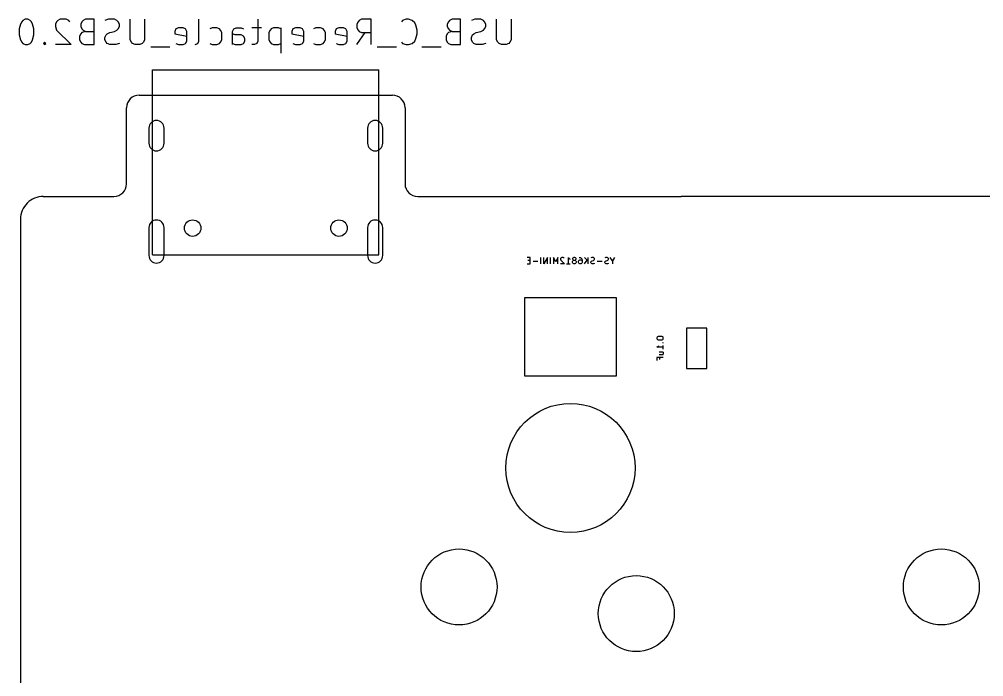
# Model space of a CAD drawing. Header units: millimetres. Extents: x -19 to 311, y -2 to 103.
# Drawn here: x 140.34 to 178.44, y 77.48 to 103.44 of the extents above; entities that cross this region are included whole.
import ezdxf

# ---------------------------------------------------------------- set-up
doc = ezdxf.new("R2010")
doc.units = ezdxf.units.MM
doc.layers.add('B.Fab', color=155, linetype='CONTINUOUS', true_color=0x585d84)
doc.layers.add('Edge.Cuts', color=254, linetype='CONTINUOUS', true_color=0xd0d2cd)

msp = doc.modelspace()

# ---------------------------------------------------------------- linework, layer by layer
at = {"layer": 'B.Fab', "linetype": 'CONTINUOUS'}
for p, q in [((140.389522, 103.249705), (140.341903, 103.059229)), ((140.437141, 103.344943), (140.389522, 103.249705)), ((140.48476, 103.392562), (140.437141, 103.344943)), ((140.579998, 103.440181), (140.48476, 103.392562)), ((140.675236, 103.440181), (140.579998, 103.440181)), ((140.770474, 103.392562), (140.675236, 103.440181)), ((140.818093, 103.344943), (140.770474, 103.392562)), ((140.865712, 103.249705), (140.818093, 103.344943)), ((140.913331, 103.059229), (140.865712, 103.249705)), ((141.818093, 103.344943), (141.770474, 103.249705)), ((141.770474, 103.249705), (141.770474, 103.154467)), ((141.865712, 103.392562), (141.818093, 103.344943)), ((141.96095, 103.440181), (141.865712, 103.392562)), ((142.199045, 103.440181), (141.96095, 103.440181)), ((142.294283, 103.392562), (142.199045, 103.440181)), ((142.341902, 103.344943), (142.294283, 103.392562)), ((142.818093, 103.344943), (142.770474, 103.249705)), ((142.770474, 103.249705), (142.770474, 103.154467)), ((142.865712, 103.392562), (142.818093, 103.344943)), ((142.96095, 103.440181), (142.865712, 103.392562)), ((143.294283, 103.440181), (142.96095, 103.440181)), ((143.294283, 102.440181), (143.294283, 103.440181)), ((143.865712, 103.440181), (143.722855, 103.392562)), ((144.103807, 103.440181), (143.865712, 103.440181)), ((144.199045, 103.392562), (144.103807, 103.440181)), ((144.246664, 103.344943), (144.199045, 103.392562)), ((144.294283, 103.249705), (144.246664, 103.344943)), ((144.294283, 103.154467), (144.294283, 103.249705)), ((144.722855, 102.630658), (144.722855, 103.440181)), ((145.294283, 103.440181), (145.294283, 102.630658)), ((147.437141, 102.583039), (147.437141, 103.440181)), ((149.770475, 103.440181), (149.770475, 102.583039)), ((153.722857, 103.344943), (153.675238, 103.249705)), ((153.675238, 103.249705), (153.675238, 103.106848)), ((153.770476, 103.392562), (153.722857, 103.344943)), ((153.865714, 103.440181), (153.770476, 103.392562)), ((154.246666, 103.440181), (153.865714, 103.440181)), ((154.246666, 102.440181), (154.246666, 103.440181)), ((155.484762, 103.392562), (155.437143, 103.344943)), ((155.627619, 103.440181), (155.484762, 103.392562)), ((155.722857, 103.440181), (155.627619, 103.440181)), ((155.865714, 103.392562), (155.722857, 103.440181)), ((155.960952, 103.297324), (155.865714, 103.392562)), ((156.008571, 103.202086), (155.960952, 103.297324)), ((157.294286, 103.344943), (157.246667, 103.249705)), ((157.246667, 103.249705), (157.246667, 103.154467)), ((157.341905, 103.392562), (157.294286, 103.344943)), ((157.437143, 103.440181), (157.341905, 103.392562)), ((157.770476, 103.440181), (157.437143, 103.440181)), ((157.770476, 102.440181), (157.770476, 103.440181)), ((158.341905, 103.440181), (158.199048, 103.392562)), ((158.58, 103.440181), (158.341905, 103.440181)), ((158.675238, 103.392562), (158.58, 103.440181)), ((158.722857, 103.344943), (158.675238, 103.392562)), ((158.770476, 103.249705), (158.722857, 103.344943)), ((158.770476, 103.154467), (158.770476, 103.249705)), ((159.199048, 102.630658), (159.199048, 103.440181)), ((159.770476, 103.440181), (159.770476, 102.630658)), ((140.341903, 103.059229), (140.341903, 102.821134)), ((140.913331, 102.821134), (140.913331, 103.059229)), ((141.770474, 103.154467), (141.818093, 103.01161)), ((141.818093, 103.01161), (142.389521, 102.440181)), ((142.770474, 102.868753), (142.722855, 102.773515)), ((142.770474, 103.154467), (142.818093, 103.059229)), ((142.818093, 102.916372), (142.770474, 102.868753)), ((142.818093, 103.059229), (142.865712, 103.01161)), ((142.96095, 102.963991), (142.818093, 102.916372)), ((142.865712, 103.01161), (142.96095, 102.963991)), ((142.96095, 102.963991), (143.294283, 102.963991)), ((143.770474, 102.821134), (143.818093, 102.868753)), ((143.818093, 102.868753), (143.913331, 102.916372)), ((143.913331, 102.916372), (144.103807, 102.963991)), ((144.103807, 102.963991), (144.199045, 103.01161)), ((144.199045, 103.01161), (144.246664, 103.059229)), ((144.246664, 103.059229), (144.294283, 103.154467)), ((146.532379, 103.059229), (146.48476, 102.963991)), ((146.48476, 102.963991), (146.48476, 102.868753)), ((146.48476, 102.868753), (146.96095, 102.773515)), ((146.627617, 103.106848), (146.532379, 103.059229)), ((146.818093, 103.106848), (146.627617, 103.106848)), ((146.913331, 103.059229), (146.818093, 103.106848)), ((146.96095, 102.963991), (146.913331, 103.059229)), ((146.96095, 102.583039), (146.96095, 102.963991)), ((147.960951, 103.106848), (147.865713, 103.059229)), ((148.151427, 103.106848), (147.960951, 103.106848)), ((148.246665, 103.059229), (148.151427, 103.106848)), ((148.294284, 103.01161), (148.246665, 103.059229)), ((148.341903, 102.916372), (148.294284, 103.01161)), ((148.341903, 102.630658), (148.341903, 102.916372)), ((148.770475, 102.963991), (148.818094, 103.059229)), ((148.770475, 102.440181), (148.770475, 102.963991)), ((148.865713, 102.821134), (148.770475, 102.868753)), ((148.818094, 103.059229), (148.913332, 103.106848)), ((148.913332, 103.106848), (149.103808, 103.106848)), ((149.103808, 103.106848), (149.199046, 103.059229)), ((149.913332, 103.106848), (149.53238, 103.106848)), ((150.246666, 103.01161), (150.199047, 102.916372)), ((150.199047, 102.916372), (150.199047, 102.630658)), ((150.294285, 103.059229), (150.246666, 103.01161)), ((150.389523, 103.106848), (150.294285, 103.059229)), ((150.579999, 103.106848), (150.389523, 103.106848)), ((150.675237, 103.059229), (150.579999, 103.106848)), ((150.675237, 103.106848), (150.675237, 102.106848)), ((151.151428, 103.059229), (151.103809, 102.963991)), ((151.103809, 102.963991), (151.103809, 102.868753)), ((151.103809, 102.868753), (151.579999, 102.773515)), ((151.246666, 103.106848), (151.151428, 103.059229)), ((151.437142, 103.106848), (151.246666, 103.106848)), ((151.53238, 103.059229), (151.437142, 103.106848)), ((151.579999, 102.963991), (151.53238, 103.059229)), ((151.579999, 102.583039), (151.579999, 102.963991)), ((152.05619, 103.106848), (151.960952, 103.059229)), ((152.246666, 103.106848), (152.05619, 103.106848)), ((152.341904, 103.059229), (152.246666, 103.106848)), ((152.389523, 103.01161), (152.341904, 103.059229)), ((152.437142, 102.916372), (152.389523, 103.01161)), ((152.437142, 102.630658), (152.437142, 102.916372)), ((152.865714, 103.059229), (152.818095, 102.963991)), ((152.818095, 102.963991), (152.818095, 102.868753)), ((152.818095, 102.868753), (153.294285, 102.773515)), ((152.960952, 103.106848), (152.865714, 103.059229)), ((153.151428, 103.106848), (152.960952, 103.106848)), ((153.246666, 103.059229), (153.151428, 103.106848)), ((153.294285, 102.963991), (153.246666, 103.059229)), ((153.294285, 102.583039), (153.294285, 102.963991)), ((153.675238, 103.106848), (153.722857, 103.01161)), ((153.675238, 102.440181), (154.008571, 102.916372)), ((153.722857, 103.01161), (153.770476, 102.963991)), ((153.770476, 102.963991), (153.865714, 102.916372)), ((153.865714, 102.916372), (154.246666, 102.916372)), ((156.05619, 103.01161), (156.008571, 103.202086)), ((156.008571, 102.678277), (156.05619, 102.868753)), ((156.05619, 102.868753), (156.05619, 103.01161)), ((157.246667, 102.868753), (157.199048, 102.773515)), ((157.246667, 103.154467), (157.294286, 103.059229)), ((157.294286, 102.916372), (157.246667, 102.868753)), ((157.294286, 103.059229), (157.341905, 103.01161)), ((157.437143, 102.963991), (157.294286, 102.916372)), ((157.341905, 103.01161), (157.437143, 102.963991)), ((157.437143, 102.963991), (157.770476, 102.963991)), ((158.246667, 102.821134), (158.294286, 102.868753)), ((158.294286, 102.868753), (158.389524, 102.916372)), ((158.389524, 102.916372), (158.58, 102.963991)), ((158.58, 102.963991), (158.675238, 103.01161)), ((158.675238, 103.01161), (158.722857, 103.059229)), ((158.722857, 103.059229), (158.770476, 103.154467)), ((140.341903, 102.821134), (140.389522, 102.630658)), ((140.389522, 102.630658), (140.437141, 102.53542)), ((140.437141, 102.53542), (140.48476, 102.4878)), ((140.48476, 102.4878), (140.579998, 102.440181)), ((140.675236, 102.440181), (140.770474, 102.4878)), ((140.770474, 102.4878), (140.818093, 102.53542)), ((140.818093, 102.53542), (140.865712, 102.630658)), ((140.865712, 102.630658), (140.913331, 102.821134)), ((141.341902, 102.53542), (141.294283, 102.4878)), ((141.294283, 102.4878), (141.341902, 102.440181)), ((141.389521, 102.4878), (141.341902, 102.53542)), ((141.341902, 102.53542), (141.341902, 102.440181)), ((141.341902, 102.440181), (141.389521, 102.4878)), ((142.722855, 102.773515), (142.722855, 102.630658)), ((142.722855, 102.630658), (142.770474, 102.53542)), ((142.770474, 102.53542), (142.818093, 102.4878)), ((142.818093, 102.4878), (142.913331, 102.440181)), ((143.722855, 102.725896), (143.770474, 102.821134)), ((143.722855, 102.630658), (143.722855, 102.725896)), ((143.770474, 102.53542), (143.722855, 102.630658)), ((143.818093, 102.4878), (143.770474, 102.53542)), ((143.913331, 102.440181), (143.818093, 102.4878)), ((144.294283, 102.4878), (144.151426, 102.440181)), ((144.770474, 102.53542), (144.722855, 102.630658)), ((144.818093, 102.4878), (144.770474, 102.53542)), ((144.913331, 102.440181), (144.818093, 102.4878)), ((145.199045, 102.4878), (145.103807, 102.440181)), ((145.246664, 102.53542), (145.199045, 102.4878)), ((145.294283, 102.630658), (145.246664, 102.53542)), ((146.532379, 102.4878), (146.627617, 102.440181)), ((146.818093, 102.440181), (146.913331, 102.4878)), ((146.913331, 102.4878), (146.96095, 102.583039)), ((147.294284, 102.440181), (147.389522, 102.4878)), ((147.389522, 102.4878), (147.437141, 102.583039)), ((147.865713, 102.4878), (147.960951, 102.440181)), ((148.151427, 102.440181), (148.246665, 102.4878)), ((148.246665, 102.4878), (148.294284, 102.53542)), ((148.294284, 102.53542), (148.341903, 102.630658)), ((148.770475, 102.4878), (148.865713, 102.440181)), ((149.103808, 102.821134), (148.865713, 102.821134)), ((149.199046, 102.773515), (149.103808, 102.821134)), ((149.103808, 102.440181), (149.199046, 102.4878)), ((149.246665, 102.678277), (149.199046, 102.773515)), ((149.199046, 102.4878), (149.246665, 102.583039)), ((149.246665, 102.583039), (149.246665, 102.678277)), ((149.722856, 102.4878), (149.627618, 102.440181)), ((149.770475, 102.583039), (149.722856, 102.4878)), ((150.199047, 102.630658), (150.246666, 102.53542)), ((150.246666, 102.53542), (150.294285, 102.4878)), ((150.294285, 102.4878), (150.389523, 102.440181)), ((150.579999, 102.440181), (150.675237, 102.4878)), ((151.151428, 102.4878), (151.246666, 102.440181)), ((151.437142, 102.440181), (151.53238, 102.4878)), ((151.53238, 102.4878), (151.579999, 102.583039)), ((151.960952, 102.4878), (152.05619, 102.440181)), ((152.246666, 102.440181), (152.341904, 102.4878)), ((152.341904, 102.4878), (152.389523, 102.53542)), ((152.389523, 102.53542), (152.437142, 102.630658)), ((152.865714, 102.4878), (152.960952, 102.440181)), ((153.151428, 102.440181), (153.246666, 102.4878)), ((153.246666, 102.4878), (153.294285, 102.583039)), ((155.437143, 102.53542), (155.484762, 102.4878)), ((155.484762, 102.4878), (155.627619, 102.440181)), ((155.722857, 102.440181), (155.865714, 102.4878)), ((155.865714, 102.4878), (155.960952, 102.583039)), ((155.960952, 102.583039), (156.008571, 102.678277)), ((157.199048, 102.773515), (157.199048, 102.630658)), ((157.199048, 102.630658), (157.246667, 102.53542)), ((157.246667, 102.53542), (157.294286, 102.4878)), ((157.294286, 102.4878), (157.389524, 102.440181)), ((158.199048, 102.725896), (158.246667, 102.821134)), ((158.199048, 102.630658), (158.199048, 102.725896)), ((158.246667, 102.53542), (158.199048, 102.630658)), ((158.294286, 102.4878), (158.246667, 102.53542)), ((158.389524, 102.440181), (158.294286, 102.4878)), ((158.770476, 102.4878), (158.627619, 102.440181)), ((159.246667, 102.53542), (159.199048, 102.630658)), ((159.294286, 102.4878), (159.246667, 102.53542)), ((159.389524, 102.440181), (159.294286, 102.4878)), ((159.675238, 102.4878), (159.58, 102.440181)), ((159.722857, 102.53542), (159.675238, 102.4878)), ((159.770476, 102.630658), (159.722857, 102.53542)), ((140.579998, 102.440181), (140.675236, 102.440181)), ((142.389521, 102.440181), (141.770474, 102.440181)), ((142.913331, 102.440181), (143.294283, 102.440181)), ((144.151426, 102.440181), (143.913331, 102.440181)), ((145.103807, 102.440181), (144.913331, 102.440181)), ((146.294284, 102.344943), (145.532379, 102.344943)), ((146.627617, 102.440181), (146.818093, 102.440181)), ((147.960951, 102.440181), (148.151427, 102.440181)), ((148.865713, 102.440181), (149.103808, 102.440181)), ((149.627618, 102.440181), (149.53238, 102.440181)), ((150.389523, 102.440181), (150.579999, 102.440181)), ((151.246666, 102.440181), (151.437142, 102.440181)), ((152.05619, 102.440181), (152.246666, 102.440181)), ((152.960952, 102.440181), (153.151428, 102.440181)), ((155.246667, 102.344943), (154.484762, 102.344943)), ((155.627619, 102.440181), (155.722857, 102.440181)), ((157.008572, 102.344943), (156.246667, 102.344943)), ((157.389524, 102.440181), (157.770476, 102.440181)), ((158.627619, 102.440181), (158.389524, 102.440181)), ((159.58, 102.440181), (159.389524, 102.440181)), ((145.61, 101.445), (154.55, 101.445)), ((145.61, 94.145), (145.61, 101.445)), ((154.55, 94.145), (154.55, 101.445)), ((145.46, 99.145), (145.46, 98.545)), ((146.06, 98.545), (146.06, 99.145)), ((154.1, 99.145), (154.1, 98.545)), ((154.7, 98.545), (154.7, 99.145)), ((145.46, 95.215), (145.46, 94.115)), ((146.06, 94.115), (146.06, 95.215)), ((154.1, 95.215), (154.1, 94.115)), ((154.7, 94.115), (154.7, 95.215)), ((145.61, 94.145), (154.55, 94.145)), ((160.519261, 94.036426), (160.400213, 94.036426)), ((160.400213, 93.786426), (160.519261, 93.786426)), ((160.519261, 93.917378), (160.435927, 93.917378)), ((160.519261, 93.786426), (160.519261, 94.036426)), ((160.828785, 93.881664), (160.638309, 93.881664)), ((160.947833, 93.786426), (160.947833, 94.036426)), ((161.209738, 94.036426), (161.066881, 93.786426)), ((161.066881, 93.786426), (161.066881, 94.036426)), ((161.209738, 93.786426), (161.209738, 94.036426)), ((161.328786, 93.786426), (161.328786, 94.036426)), ((161.531166, 93.857854), (161.447833, 94.036426)), ((161.447833, 94.036426), (161.447833, 93.786426)), ((161.6145, 94.036426), (161.531166, 93.857854)), ((161.6145, 93.786426), (161.6145, 94.036426)), ((161.733547, 94.012616), (161.721642, 93.988807)), ((161.721642, 93.988807), (161.721642, 93.964997)), ((161.721642, 93.964997), (161.733547, 93.929283)), ((161.876404, 93.786426), (161.721642, 93.786426)), ((161.745452, 94.024521), (161.733547, 94.012616)), ((161.733547, 93.929283), (161.876404, 93.786426)), ((161.769261, 94.036426), (161.745452, 94.024521)), ((161.828785, 94.036426), (161.769261, 94.036426)), ((161.852595, 94.024521), (161.828785, 94.036426)), ((161.864499, 94.012616), (161.852595, 94.024521)), ((161.959737, 93.786426), (162.102594, 93.786426)), ((162.031166, 93.786426), (162.031166, 94.036426)), ((162.031166, 94.036426), (162.054975, 94.000711)), ((162.054975, 94.000711), (162.078785, 93.976902)), ((162.078785, 93.976902), (162.102594, 93.964997)), ((162.209737, 94.012616), (162.197832, 93.988807)), ((162.197832, 93.988807), (162.197832, 93.976902)), ((162.197832, 93.976902), (162.209737, 93.953092)), ((162.197832, 93.881664), (162.209737, 93.905473)), ((162.197832, 93.834045), (162.197832, 93.881664)), ((162.209737, 93.810235), (162.197832, 93.834045)), ((162.221642, 94.024521), (162.209737, 94.012616)), ((162.209737, 93.953092), (162.221642, 93.941188)), ((162.209737, 93.905473), (162.221642, 93.917378)), ((162.221642, 93.79833), (162.209737, 93.810235)), ((162.245451, 94.036426), (162.221642, 94.024521)), ((162.221642, 93.941188), (162.245451, 93.929283)), ((162.221642, 93.917378), (162.245451, 93.929283)), ((162.245451, 93.786426), (162.221642, 93.79833)), ((162.29307, 94.036426), (162.245451, 94.036426)), ((162.245451, 93.929283), (162.29307, 93.929283)), ((162.29307, 93.786426), (162.245451, 93.786426)), ((162.31688, 94.024521), (162.29307, 94.036426)), ((162.29307, 93.929283), (162.31688, 93.941188)), ((162.29307, 93.929283), (162.31688, 93.917378)), ((162.31688, 93.79833), (162.29307, 93.786426)), ((162.328785, 94.012616), (162.31688, 94.024521)), ((162.31688, 93.941188), (162.328785, 93.953092)), ((162.31688, 93.917378), (162.328785, 93.905473)), ((162.328785, 93.810235), (162.31688, 93.79833)), ((162.340689, 93.988807), (162.328785, 94.012616)), ((162.328785, 93.953092), (162.340689, 93.976902)), ((162.328785, 93.905473), (162.340689, 93.881664)), ((162.340689, 93.834045), (162.328785, 93.810235)), ((162.340689, 93.976902), (162.340689, 93.988807)), ((162.340689, 93.881664), (162.340689, 93.834045)), ((162.435927, 93.893569), (162.447832, 93.917378)), ((162.435927, 93.834045), (162.435927, 93.893569)), ((162.447832, 93.810235), (162.435927, 93.834045)), ((162.447832, 93.917378), (162.459737, 93.929283)), ((162.459737, 93.79833), (162.447832, 93.810235)), ((162.459737, 94.036426), (162.507356, 94.036426)), ((162.459737, 93.929283), (162.483546, 93.941188)), ((162.483546, 93.786426), (162.459737, 93.79833)), ((162.483546, 93.941188), (162.531165, 93.941188)), ((162.531165, 93.786426), (162.483546, 93.786426)), ((162.507356, 94.036426), (162.531165, 94.024521)), ((162.531165, 94.024521), (162.54307, 94.012616)), ((162.531165, 93.941188), (162.554975, 93.929283)), ((162.554975, 93.79833), (162.531165, 93.786426)), ((162.54307, 94.012616), (162.56688, 93.976902)), ((162.554975, 93.929283), (162.56688, 93.917378)), ((162.56688, 93.810235), (162.554975, 93.79833)), ((162.56688, 93.976902), (162.578784, 93.929283)), ((162.56688, 93.917378), (162.578784, 93.893569)), ((162.578784, 93.834045), (162.56688, 93.810235)), ((162.578784, 93.929283), (162.578784, 93.834045)), ((162.674023, 94.036426), (162.81688, 93.893569)), ((162.674023, 93.786426), (162.781165, 93.929283)), ((162.81688, 93.786426), (162.81688, 94.036426)), ((162.959737, 94.036426), (162.924022, 94.024521)), ((162.924022, 93.857854), (162.935927, 93.881664)), ((162.924022, 93.834045), (162.924022, 93.857854)), ((162.935927, 93.810235), (162.924022, 93.834045)), ((162.935927, 93.881664), (162.947832, 93.893569)), ((162.947832, 93.79833), (162.935927, 93.810235)), ((162.947832, 93.893569), (162.971641, 93.905473)), ((162.971641, 93.786426), (162.947832, 93.79833)), ((163.01926, 94.036426), (162.959737, 94.036426)), ((162.971641, 93.905473), (163.01926, 93.917378)), ((163.031165, 93.786426), (162.971641, 93.786426)), ((163.04307, 94.024521), (163.01926, 94.036426)), ((163.01926, 93.917378), (163.04307, 93.929283)), ((163.066879, 93.79833), (163.031165, 93.786426)), ((163.054975, 94.012616), (163.04307, 94.024521)), ((163.04307, 93.929283), (163.054975, 93.941188)), ((163.066879, 93.988807), (163.054975, 94.012616)), ((163.054975, 93.941188), (163.066879, 93.964997)), ((163.066879, 93.964997), (163.066879, 93.988807)), ((163.364499, 93.881664), (163.174023, 93.881664)), ((163.507356, 94.036426), (163.471641, 94.024521)), ((163.471641, 93.857854), (163.483546, 93.881664)), ((163.471641, 93.834045), (163.471641, 93.857854)), ((163.483546, 93.810235), (163.471641, 93.834045)), ((163.483546, 93.881664), (163.495451, 93.893569)), ((163.495451, 93.79833), (163.483546, 93.810235)), ((163.495451, 93.893569), (163.51926, 93.905473)), ((163.51926, 93.786426), (163.495451, 93.79833)), ((163.566879, 94.036426), (163.507356, 94.036426)), ((163.51926, 93.905473), (163.566879, 93.917378)), ((163.578784, 93.786426), (163.51926, 93.786426)), ((163.590689, 94.024521), (163.566879, 94.036426)), ((163.566879, 93.917378), (163.590689, 93.929283)), ((163.614498, 93.79833), (163.578784, 93.786426)), ((163.602594, 94.012616), (163.590689, 94.024521)), ((163.590689, 93.929283), (163.602594, 93.941188)), ((163.614498, 93.988807), (163.602594, 94.012616)), ((163.602594, 93.941188), (163.614498, 93.964997)), ((163.614498, 93.964997), (163.614498, 93.988807)), ((163.769261, 93.905473), (163.685927, 94.036426)), ((163.852594, 94.036426), (163.769261, 93.905473)), ((163.769261, 93.905473), (163.769261, 93.786426)), ((166.69925, 91.2505), (166.69925, 89.6505)), ((167.49925, 91.2505), (166.69925, 91.2505)), ((167.49925, 89.6505), (167.49925, 91.2505)), ((165.544729, 90.885024), (165.532824, 90.861215)), ((165.532824, 90.861215), (165.532824, 90.837405)), ((165.532824, 90.837405), (165.544729, 90.813596)), ((165.556634, 90.896929), (165.544729, 90.885024)), ((165.544729, 90.813596), (165.556634, 90.801691)), ((165.580443, 90.908834), (165.556634, 90.896929)), ((165.556634, 90.801691), (165.580443, 90.789786)), ((165.628062, 90.920738), (165.580443, 90.908834)), ((165.580443, 90.789786), (165.628062, 90.777881)), ((165.687586, 90.920738), (165.628062, 90.920738)), ((165.628062, 90.777881), (165.687586, 90.777881)), ((165.735205, 90.908834), (165.687586, 90.920738)), ((165.687586, 90.777881), (165.735205, 90.789786)), ((165.759015, 90.896929), (165.735205, 90.908834)), ((165.735205, 90.789786), (165.759015, 90.801691)), ((165.77092, 90.885024), (165.759015, 90.896929)), ((165.759015, 90.801691), (165.77092, 90.813596)), ((165.77092, 90.682643), (165.759015, 90.670739)), ((165.782824, 90.861215), (165.77092, 90.885024)), ((165.77092, 90.813596), (165.782824, 90.837405)), ((165.782824, 90.670739), (165.77092, 90.682643)), ((165.782824, 90.837405), (165.782824, 90.861215)), ((165.532824, 90.492167), (165.568539, 90.515976)), ((165.782824, 90.492167), (165.532824, 90.492167)), ((165.568539, 90.515976), (165.592348, 90.539786)), ((165.592348, 90.539786), (165.604253, 90.563595)), ((165.616158, 90.313596), (165.74711, 90.313596)), ((165.74711, 90.313596), (165.77092, 90.301691)), ((165.759015, 90.670739), (165.77092, 90.658834)), ((165.759015, 90.670739), (165.782824, 90.670739)), ((165.77092, 90.658834), (165.782824, 90.670739)), ((165.77092, 90.301691), (165.782824, 90.277881)), ((165.782824, 90.420738), (165.782824, 90.563595)), ((165.782824, 90.087406), (165.532824, 90.087406)), ((165.532824, 90.087406), (165.532824, 89.968358)), ((165.616158, 90.206453), (165.782824, 90.206453)), ((165.651872, 90.004072), (165.651872, 90.087406)), ((165.77092, 90.218358), (165.759015, 90.206453)), ((165.782824, 90.242167), (165.77092, 90.218358)), ((165.782824, 90.277881), (165.782824, 90.242167)), ((166.69925, 89.6505), (167.49925, 89.6505))]:
    msp.add_line(p, q, dxfattribs=at)
at = {"layer": 'B.Fab'}
for centre, radius in [((147.19, 95.195), 0.324999), ((152.97, 95.195), 0.324999), ((162.1145, 85.725), 2.549999), ((157.7145, 81.025), 1.499999), ((176.7645, 81.025), 1.499999), ((164.7145, 79.975), 1.499999)]:
    msp.add_circle(centre, radius, dxfattribs=at)
for centre, start, end in [((145.76, 99.145), 0, 180), ((154.4, 99.145), 0, 180), ((145.76, 98.545), -180, 0), ((154.4, 98.545), -180, 0), ((145.76, 95.215), 0, 180), ((154.4, 95.215), 0, 180), ((145.76, 94.115), -180, 0), ((154.4, 94.115), -180, 0)]:
    msp.add_arc(centre, 0.3, start, end, dxfattribs=at)
at = {"layer": 'Edge.Cuts', "linetype": 'CONTINUOUS'}
for p, q in [((145.08, 100.445), (155.08, 100.445)), ((144.58, 96.945), (144.58, 99.945)), ((155.58, 99.945), (155.58, 96.945)), ((145.46, 99.145), (145.46, 98.545)), ((146.06, 98.545), (146.06, 99.145)), ((154.1, 99.145), (154.1, 98.545)), ((154.7, 98.545), (154.7, 99.145)), ((141.290748, 96.445), (144.08, 96.445)), ((156.08, 96.445), (166.491, 96.445)), ((305.330002, 96.445), (166.491, 96.445)), ((140.39075, 95.545002), (140.39075, -1.503085)), ((145.46, 95.215), (145.46, 94.115)), ((146.06, 94.115), (146.06, 95.215)), ((154.1, 95.215), (154.1, 94.115)), ((154.7, 94.115), (154.7, 95.215)), ((160.3145, 92.45), (163.9145, 92.45)), ((160.3145, 89.35), (160.3145, 92.45)), ((163.9145, 92.45), (163.9145, 89.35)), ((163.9145, 89.35), (160.3145, 89.35))]:
    msp.add_line(p, q, dxfattribs=at)
at = {"layer": 'Edge.Cuts'}
for centre, radius in [((147.19, 95.195), 0.324999), ((152.97, 95.195), 0.324999), ((162.1145, 85.725), 2.549999), ((157.7145, 81.025), 1.499999), ((176.7645, 81.025), 1.499999), ((164.7145, 79.975), 1.499999)]:
    msp.add_circle(centre, radius, dxfattribs=at)
for centre, radius, start, end in [((145.08, 99.945), 0.5, 90, 180), ((155.08, 99.945), 0.5, 0, 90), ((145.76, 99.145), 0.3, 0, 180), ((154.4, 99.145), 0.3, 0, 180), ((145.76, 98.545), 0.3, -180, 0), ((154.4, 98.545), 0.3, -180, 0), ((144.08, 96.945), 0.5, -90, 0), ((156.08, 96.945), 0.5, -180, -90), ((141.2907, 95.545), 0.89995, 89.9969442, 179.9998727), ((145.76, 95.215), 0.3, 0, 180), ((154.4, 95.215), 0.3, 0, 180), ((145.76, 94.115), 0.3, -180, 0), ((154.4, 94.115), 0.3, -180, 0)]:
    msp.add_arc(centre, radius, start, end, dxfattribs=at)

doc.saveas('drawing.dxf')
